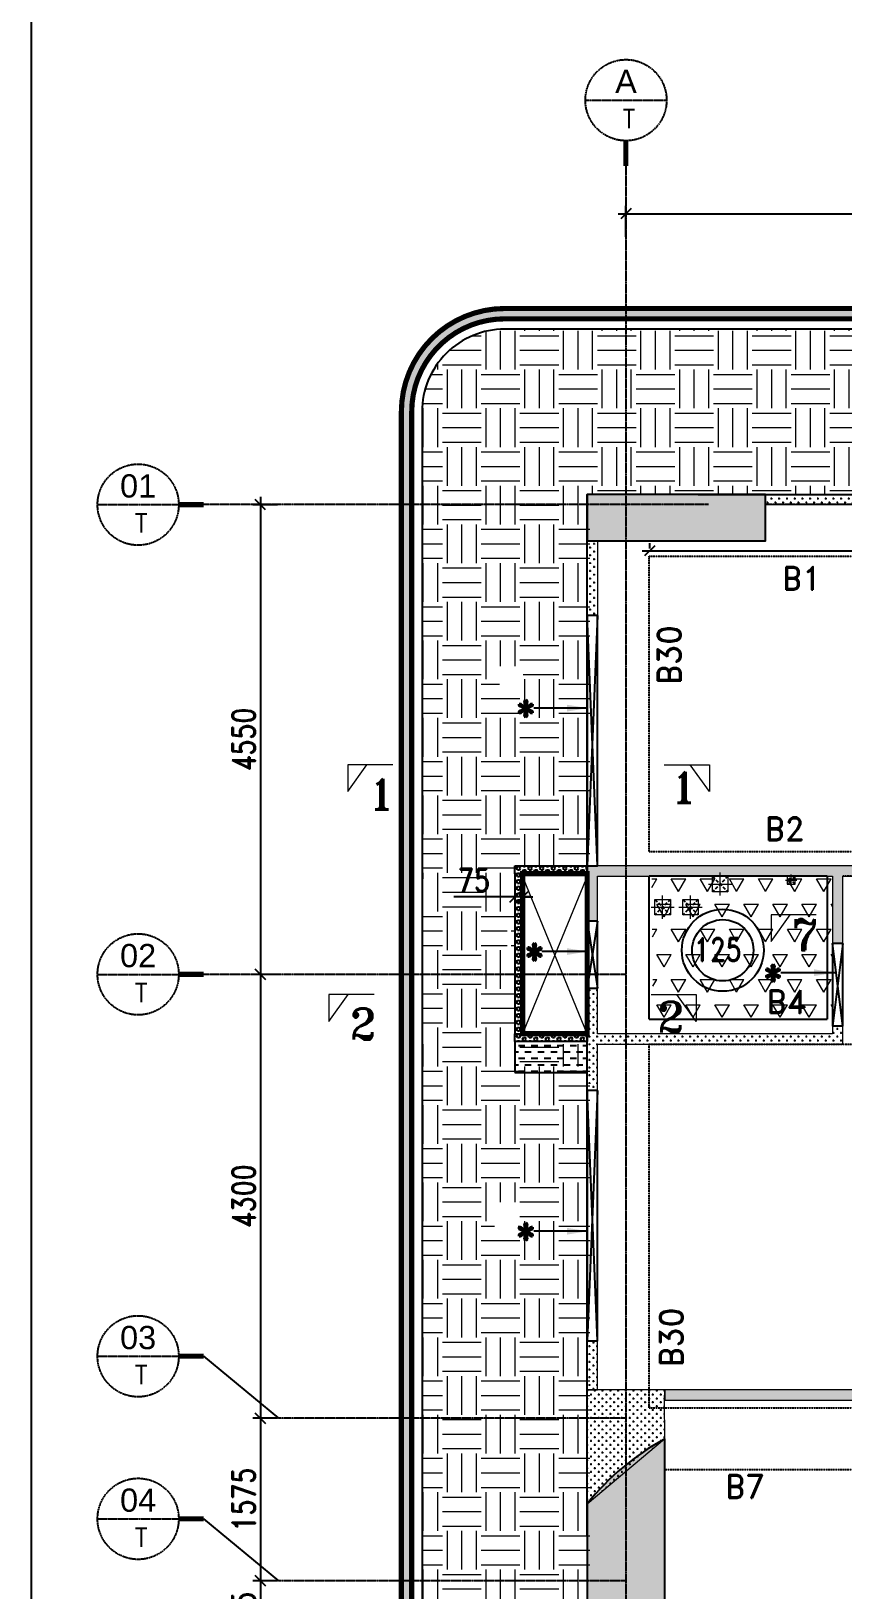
# Model space of a CAD drawing. Header units: millimetres. Extents: x 2061841 to 105821645, y -77612 to 48520811.
# Drawn here: x 2432870 to 2440731, y 28363 to 43462 of the extents above; entities that cross this region are included whole.
import ezdxf
from ezdxf.enums import TextEntityAlignment as Align

# ---------------------------------------------------------------- set-up
doc = ezdxf.new("R2010")
doc.units = ezdxf.units.MM
doc.header["$LTSCALE"] = 10
doc.header["$MEASUREMENT"] = 0
for name, pattern in [('$0$HIDDEN', [0.375, 0.25, -0.125]), ('BASEMENT COLUMN SETTING OUT-PART 2_R4$0$CENTER', [2, 1.25, -0.25, 0.25, -0.25]), ('CENTER', [2, 1.25, -0.25, 0.25, -0.25]), ('HIDDEN2', [4.7625, 3.175, -1.5875])]:
    doc.linetypes.add(name, pattern=pattern)
for name, color, linetype, lineweight in [('0-PL-DP CUTOUT', 32, 'Continuous', 9), ('s-opening text', 4, 'Continuous', 9), ('SEC-LINE', 1, 'Continuous', 15), ('vin nonstrwall', 3, 'Continuous', 9), ('VIN SUNK HATCH', 8, 'Continuous', 0), ('VIN_COLUMN HATCH', 33, 'Continuous', 20), ('VIN_CUT OUT', 6, 'Continuous', 9)]:
    doc.layers.add(name, color=color, linetype=linetype, lineweight=lineweight)
for name, color, linetype in [('A-Comments', 30, 'Continuous'), ('A-FLOR-HIDN', 8, 'HIDDEN2'), ('A-Grid-Tower', 8, 'CENTER'), ('A-HATCH', 8, 'Continuous'), ('BASEMENT COLUMN SETTING OUT-PART 2_R4$0$A-GRID-MAIN', 2, 'BASEMENT COLUMN SETTING OUT-PART 2_R4$0$CENTER'), ('BEAM NO', 2, 'Continuous'), ('BORDER', 5, 'Continuous'), ('DIM GRID', 3, 'Continuous'), ('khuraa', 6, 'Continuous'), ('S-OPENING', 6, 'Continuous'), ('UPSTAND RCC', 171, 'Continuous'), ('VIN_BEAM', 4, 'Continuous'), ('VIN_COLUMN', 1, 'Continuous'), ('VIN_SLAB THK', 2, 'Continuous')]:
    doc.layers.add(name, color=color, linetype=linetype)
doc.styles.add('200', font='romand.shx', dxfattribs={"width": 0.8, "height": 225})
doc.styles.add('BASEMENT COLUMN SETTING OUT-PART 2_R4$0$MAS-TXTL', font='arial.ttf', dxfattribs={"height": 200})
doc.styles.add('BASEMENT COLUMN SETTING OUT-PART 2_R4$0$MAS-TXTS', font='romans.shx', dxfattribs={"width": 0.8, "height": 180})
doc.styles.add('MAH', font='romand.shx', dxfattribs={"height": 210})
doc.styles.add('RT', font='romant.shx', dxfattribs={"height": 250})
doc.styles.add('ST', font='romand.shx', dxfattribs={"height": 4})
doc.dimstyles.new('GR1', dxfattribs={"dimtxt": 225, "dimasz": 125, "dimexe": 125, "dimexo": 100, "dimgap": 50, "dimtad": 1, "dimdec": 0, "dimzin": 3, "dimdsep": 46, "dimtxsty": '200', "dimblk1": 'OBLIQUE', "dimblk2": 'OBLIQUE', "dimsah": 1, "dimcen": 0.0625, "dimdle": 125, "dimclrd": 3, "dimclre": 3, "dimclrt": 2, "dimadec": 0, "dimazin": 0, "dimtfac": 1, "dimtdec": 0, "dimtix": 1, "dimtmove": 0, "dimatfit": 3, "dimfxl": 1, "dimtolj": 1, "dimtzin": 0, "dimarcsym": 0})
doc.dimstyles.new('GR2', dxfattribs={"dimtxt": 225, "dimasz": 100, "dimexe": 75, "dimexo": 75, "dimgap": 50, "dimtad": 1, "dimdec": 0, "dimdsep": 46, "dimtxsty": '200', "dimblk1": 'OBLIQUE', "dimblk2": 'OBLIQUE', "dimsah": 1, "dimcen": 50, "dimdle": 75, "dimclrd": 3, "dimclre": 3, "dimclrt": 2, "dimadec": 0, "dimazin": 0, "dimtfac": 1, "dimtdec": 0, "dimtix": 1, "dimtmove": 0, "dimatfit": 3, "dimldrblk": 'OBLIQUE', "dimfxl": 1, "dimtolj": 1, "dimtzin": 0, "dimarcsym": 0})
pattern_1 = [(0, (-3646.26, 480.24), (375, 375), [375, -375]), (0, (-3646.26, 620.86), (375, 375), [375, -375]), (0, (-3646.26, 761.5), (375, 375), [375, -375]), (90, (-3599.4, 808.36), (-375, 375), [375, -375]), (90, (-3458.76, 808.36), (-375, 375), [375, -375]), (90, (-3318.14, 808.36), (-375, 375), [375, -375])]
pattern_2 = [(0, (-24131.92, 22922.31), (37.5, 37.5), [18.75, -56.25]), (90, (-24122.545, 22912.936), (-37.5, 37.5), [18.75, -56.25])]
pattern_3 = [(0, (2438255.496, 38975.31), (0, 32.47595), [18.75, -37.5]), (120, (2438255.496, 38975.31), (-28.125, -16.23798), [18.75, -37.5]), (60, (2438274.246, 38975.31), (-28.125, 16.23798), [18.75, -37.5])]

# ---------------------------------------------------------------- blocks, each defined once
blk = doc.blocks.new('A$C21A8152F')
at = {"layer": 'SEC-LINE'}
for p, q in [((513, 311), (292, 3)), ((513, 3), (513, 311)), ((-7, 3), (513, 3))]:
    blk.add_line(p, q, dxfattribs=at)
blk = doc.blocks.new('_Oblique')
at = {"color": 0, "linetype": 'ByBlock', "lineweight": -2}
blk.add_line((-0.5, -0.5), (0.5, 0.5), dxfattribs=at)
blk = doc.blocks.new('BASEMENT COLUMN SETTING OUT-PART 2_R4$0$GRID TARGET2')
blk.add_wipeout([(393, -655), (392, -641), (392, -628), (390, -614), (389, -600), (387, -587), (384, -573), (381, -560), (377, -547), (373, -534), (369, -521), (364, -508), (359, -495), (353, -483), (347, -471), (340, -459), (333, -447), (325, -435), (318, -424), (309, -413), (301, -403), (292, -392), (282, -382), (273, -373), (263, -363), (252, -354), (242, -346), (231, -337), (220, -330), (208, -322), (196, -315), (184, -308), (172, -302), (160, -296), (147, -291), (134, -286), (121, -282), (108, -278), (95, -274), (82, -271), (68, -268), (55, -266), (41, -265), (27, -263), (14, -263), (0, -262), (-14, -263), (-27, -263), (-41, -265), (-55, -266), (-68, -268), (-82, -271), (-95, -274), (-108, -278), (-121, -282), (-134, -286), (-147, -291), (-160, -296), (-172, -302), (-184, -308), (-196, -315), (-208, -322), (-220, -330), (-231, -337), (-242, -346), (-252, -354), (-263, -363), (-273, -373), (-282, -382), (-292, -392), (-301, -403), (-309, -413), (-318, -424), (-325, -435), (-333, -447), (-340, -459), (-347, -471), (-353, -483), (-359, -495), (-364, -508), (-369, -521), (-373, -534), (-377, -547), (-381, -560), (-384, -573), (-387, -587), (-389, -600), (-390, -614), (-392, -628), (-392, -641), (-393, -655), (-392, -669), (-392, -682), (-390, -696), (-389, -710), (-387, -723), (-384, -737), (-381, -750), (-377, -763), (-373, -776), (-369, -789), (-364, -802), (-359, -815), (-353, -827), (-347, -839), (-340, -851), (-333, -863), (-325, -875), (-318, -886), (-309, -897), (-301, -907), (-292, -918), (-282, -928), (-273, -937), (-263, -947), (-252, -956), (-242, -964), (-231, -973), (-220, -981), (-208, -988), (-196, -995), (-184, -1002), (-172, -1008), (-160, -1014), (-147, -1019), (-134, -1024), (-121, -1028), (-108, -1032), (-95, -1036), (-82, -1039), (-68, -1042), (-55, -1044), (-41, -1046), (-27, -1047), (-14, -1047), (0, -1048), (14, -1047), (27, -1047), (41, -1046), (55, -1044), (68, -1042), (82, -1039), (95, -1036), (108, -1032), (121, -1028), (134, -1024), (147, -1019), (160, -1014), (172, -1008), (184, -1002), (196, -995), (208, -988), (220, -981), (231, -973), (242, -964), (252, -956), (263, -947), (273, -937), (282, -928), (292, -918), (301, -907), (309, -897), (318, -886), (325, -875), (333, -863), (340, -851), (347, -839), (353, -827), (359, -815), (364, -802), (369, -789), (373, -776), (377, -763), (381, -750), (384, -737), (387, -723), (389, -710), (390, -696), (392, -682), (392, -669)])
blk.add_line((-393, -655), (393, -655))
at = {"const_width": 48.8}
blk.add_lwpolyline([(393, -655), (636, -655)], dxfattribs=at)
blk.add_circle((0, -655), 393)
for tag, height, style, p in [('AS', 225, 'BASEMENT COLUMN SETTING OUT-PART 2_R4$0$MAS-TXTL', (0, -586)), ('REF', 180, 'BASEMENT COLUMN SETTING OUT-PART 2_R4$0$MAS-TXTS', (29, -925))]:
    blk.add_attdef(tag, text='', height=height, dxfattribs=dict(style=style)).set_placement(p, align=Align.CENTER)
blk = doc.blocks.new('BASEMENT COLUMN SETTING OUT-PART 2_R4$0$GRID TARGET1')
blk.add_wipeout([(393, -655), (392, -641), (392, -628), (390, -614), (389, -600), (387, -587), (384, -573), (381, -560), (377, -547), (373, -534), (369, -521), (364, -508), (359, -495), (353, -483), (347, -471), (340, -459), (333, -447), (325, -435), (318, -424), (309, -413), (301, -403), (292, -392), (282, -382), (273, -373), (263, -363), (252, -354), (242, -346), (231, -337), (220, -330), (208, -322), (196, -315), (184, -308), (172, -302), (160, -296), (147, -291), (134, -286), (121, -282), (108, -278), (95, -274), (82, -271), (68, -268), (55, -266), (41, -265), (27, -263), (14, -263), (0, -262), (-14, -263), (-27, -263), (-41, -265), (-55, -266), (-68, -268), (-82, -271), (-95, -274), (-108, -278), (-121, -282), (-134, -286), (-147, -291), (-160, -296), (-172, -302), (-184, -308), (-196, -315), (-208, -322), (-220, -330), (-231, -337), (-242, -346), (-252, -354), (-263, -363), (-273, -373), (-282, -382), (-292, -392), (-301, -403), (-309, -413), (-318, -424), (-325, -435), (-333, -447), (-340, -459), (-347, -471), (-353, -483), (-359, -495), (-364, -508), (-369, -521), (-373, -534), (-377, -547), (-381, -560), (-384, -573), (-387, -587), (-389, -600), (-390, -614), (-392, -628), (-392, -641), (-393, -655), (-392, -669), (-392, -682), (-390, -696), (-389, -710), (-387, -723), (-384, -737), (-381, -750), (-377, -763), (-373, -776), (-369, -789), (-364, -802), (-359, -815), (-353, -827), (-347, -839), (-340, -851), (-333, -863), (-325, -875), (-318, -886), (-309, -897), (-301, -907), (-292, -918), (-282, -928), (-273, -937), (-263, -947), (-252, -956), (-242, -964), (-231, -973), (-220, -981), (-208, -988), (-196, -995), (-184, -1002), (-172, -1008), (-160, -1014), (-147, -1019), (-134, -1024), (-121, -1028), (-108, -1032), (-95, -1036), (-82, -1039), (-68, -1042), (-55, -1044), (-41, -1046), (-27, -1047), (-14, -1047), (0, -1048), (14, -1047), (27, -1047), (41, -1046), (55, -1044), (68, -1042), (82, -1039), (95, -1036), (108, -1032), (121, -1028), (134, -1024), (147, -1019), (160, -1014), (172, -1008), (184, -1002), (196, -995), (208, -988), (220, -981), (231, -973), (242, -964), (252, -956), (263, -947), (273, -937), (282, -928), (292, -918), (301, -907), (309, -897), (318, -886), (325, -875), (333, -863), (340, -851), (347, -839), (353, -827), (359, -815), (364, -802), (369, -789), (373, -776), (377, -763), (381, -750), (384, -737), (387, -723), (389, -710), (390, -696), (392, -682), (392, -669)])
blk.add_line((-393, -655), (393, -655))
at = {"const_width": 48.8}
blk.add_lwpolyline([(0, -1048), (0, -1292)], dxfattribs=at)
blk.add_circle((0, -655), 393)
for tag, height, style, p in [('AS', 225, 'BASEMENT COLUMN SETTING OUT-PART 2_R4$0$MAS-TXTL', (0, -586)), ('REF', 180, 'BASEMENT COLUMN SETTING OUT-PART 2_R4$0$MAS-TXTS', (29, -925))]:
    blk.add_attdef(tag, text='', height=height, dxfattribs=dict(style=style)).set_placement(p, align=Align.CENTER)
blk = doc.blocks.new('*D40')
at = {"layer": 'Defpoints', "color": 0, "transparency": 16777216}
for p in [(2445955, 41694), (2438630, 41394), (2445955, 41394)]:
    blk.add_point(p, dxfattribs=at)
at = {"layer": 'DIM GRID', "color": 3, "lineweight": -2, "transparency": 16777216}
for p, q in [((2438555, 41694), (2446030, 41694)), ((2438630, 41469), (2438630, 41769)), ((2445955, 41469), (2445955, 41769))]:
    blk.add_line(p, q, dxfattribs=at)
at = {"layer": 'DIM GRID', "color": 3, "linetype": 'ByBlock', "lineweight": -2, "transparency": 16777216, "xscale": 100, "yscale": 100, "zscale": 100, "rotation": 180}
blk.add_blockref('_Oblique', (2438630, 41694), dxfattribs=at)
at = {"layer": 'DIM GRID', "color": 3, "linetype": 'ByBlock', "lineweight": -2, "transparency": 16777216, "xscale": 100, "yscale": 100, "zscale": 100}
blk.add_blockref('_Oblique', (2445955, 41694), dxfattribs=at)
at = {"layer": 'DIM GRID', "color": 2, "transparency": 16777216, "insert": (2442293, 41857), "char_height": 225, "attachment_point": 5, "style": '200'}
blk.add_mtext('\\A1;7325', dxfattribs=at)
blk = doc.blocks.new('OBLIQUE')
blk = doc.blocks.new('*D50')
at = {"layer": 'Defpoints', "color": 0, "transparency": 16777216}
for p in [(2435330, 38875), (2435091, 34325), (2435330, 34325)]:
    blk.add_point(p, dxfattribs=at)
at = {"layer": 'DIM GRID', "color": 3, "lineweight": -2, "transparency": 16777216}
for p, q in [((2435255, 38875), (2435016, 38875)), ((2435091, 38950), (2435091, 34250)), ((2435255, 34325), (2435016, 34325))]:
    blk.add_line(p, q, dxfattribs=at)
at = {"layer": 'DIM GRID', "color": 3, "linetype": 'ByBlock', "lineweight": -2, "transparency": 16777216, "xscale": 100, "yscale": 100, "zscale": 100}
for p, rotation in [((2435091, 38875), 90), ((2435091, 34325), 270)]:
    blk.add_blockref('_Oblique', p, dxfattribs=dict(at, rotation=rotation))
at = {"layer": 'DIM GRID', "color": 2, "transparency": 16777216, "insert": (2434928, 36600), "char_height": 225, "attachment_point": 5, "rotation": 90, "style": '200'}
blk.add_mtext('\\A1;4550', dxfattribs=at)
blk = doc.blocks.new('*D51')
at = {"layer": 'Defpoints', "color": 0, "transparency": 16777216}
for p in [(2435330, 34325), (2435091, 30025), (2435330, 30025)]:
    blk.add_point(p, dxfattribs=at)
at = {"layer": 'DIM GRID', "color": 3, "lineweight": -2, "transparency": 16777216}
for p, q in [((2435255, 34325), (2435016, 34325)), ((2435091, 34400), (2435091, 29950)), ((2435255, 30025), (2435016, 30025))]:
    blk.add_line(p, q, dxfattribs=at)
at = {"layer": 'DIM GRID', "color": 3, "linetype": 'ByBlock', "lineweight": -2, "transparency": 16777216, "xscale": 100, "yscale": 100, "zscale": 100}
for p, rotation in [((2435091, 34325), 90), ((2435091, 30025), 270)]:
    blk.add_blockref('_Oblique', p, dxfattribs=dict(at, rotation=rotation))
at = {"layer": 'DIM GRID', "color": 2, "transparency": 16777216, "insert": (2434928, 32175), "char_height": 225, "attachment_point": 5, "rotation": 90, "style": '200'}
blk.add_mtext('\\A1;4300', dxfattribs=at)
blk = doc.blocks.new('*D52')
at = {"layer": 'Defpoints', "color": 0, "transparency": 16777216}
for p in [(2435330, 30025), (2435091, 28450), (2435330, 28450)]:
    blk.add_point(p, dxfattribs=at)
at = {"layer": 'DIM GRID', "color": 3, "lineweight": -2, "transparency": 16777216}
for p, q in [((2435091, 30100), (2435091, 28375)), ((2435255, 30025), (2435016, 30025)), ((2435255, 28450), (2435016, 28450))]:
    blk.add_line(p, q, dxfattribs=at)
at = {"layer": 'DIM GRID', "color": 3, "linetype": 'ByBlock', "lineweight": -2, "transparency": 16777216, "xscale": 100, "yscale": 100, "zscale": 100}
for p, rotation in [((2435091, 30025), 90), ((2435091, 28450), 270)]:
    blk.add_blockref('_Oblique', p, dxfattribs=dict(at, rotation=rotation))
at = {"layer": 'DIM GRID', "color": 2, "transparency": 16777216, "insert": (2434928, 29238), "char_height": 225, "attachment_point": 5, "rotation": 90, "style": '200'}
blk.add_mtext('\\A1;1575', dxfattribs=at)
blk = doc.blocks.new('*D53')
at = {"layer": 'Defpoints', "color": 0, "transparency": 16777216}
for p in [(2435330, 28450), (2435091, 27775), (2435330, 27775)]:
    blk.add_point(p, dxfattribs=at)
at = {"layer": 'DIM GRID', "color": 3, "lineweight": -2, "transparency": 16777216}
for p, q in [((2435255, 28450), (2435016, 28450)), ((2435091, 28525), (2435091, 27700)), ((2435255, 27775), (2435016, 27775))]:
    blk.add_line(p, q, dxfattribs=at)
at = {"layer": 'DIM GRID', "color": 3, "linetype": 'ByBlock', "lineweight": -2, "transparency": 16777216, "xscale": 100, "yscale": 100, "zscale": 100}
for p, rotation in [((2435091, 28450), 90), ((2435091, 27775), 270)]:
    blk.add_blockref('_Oblique', p, dxfattribs=dict(at, rotation=rotation))
at = {"layer": 'DIM GRID', "color": 2, "transparency": 16777216, "insert": (2434928, 28113), "char_height": 225, "attachment_point": 5, "rotation": 90, "style": '200'}
blk.add_mtext('\\A1;675', dxfattribs=at)
blk = doc.blocks.new('*D184')
at = {"layer": 'Defpoints', "color": 0, "transparency": 16777216}
for p in [(2437556, 35075), (2437556, 34964), (2437630, 34964)]:
    blk.add_point(p, dxfattribs=at)
at = {"layer": 'S-OPENING', "color": 3, "lineweight": -2, "transparency": 16777216}
for p, q in [((2437556, 35075), (2436964, 35075)), ((2437705, 35075), (2437481, 35075)), ((2437556, 35039), (2437556, 35150)), ((2437630, 35039), (2437630, 35150)), ((2437630, 35075), (2437730, 35075))]:
    blk.add_line(p, q, dxfattribs=at)
at = {"layer": 'S-OPENING', "color": 3, "linetype": 'ByBlock', "lineweight": -2, "transparency": 16777216, "xscale": 100, "yscale": 100, "zscale": 100}
blk.add_blockref('_Oblique', (2437556, 35075), dxfattribs=at)
at = {"layer": 'S-OPENING', "color": 3, "linetype": 'ByBlock', "lineweight": -2, "transparency": 16777216, "xscale": 100, "yscale": 100, "zscale": 100, "rotation": 180}
blk.add_blockref('_Oblique', (2437630, 35075), dxfattribs=at)
at = {"layer": 'S-OPENING', "color": 2, "transparency": 16777216, "insert": (2437160, 35237), "char_height": 225, "attachment_point": 5, "style": '200'}
blk.add_mtext('\\A1;75', dxfattribs=at)
blk = doc.blocks.new('*D2509')
at = {"layer": 'A-HATCH', "color": 3, "lineweight": -2, "transparency": 16777216}
for p, q in [((2438786, 38428), (2448740, 38428)), ((2438861, 38451), (2438861, 38503)), ((2448665, 38451), (2448665, 38503))]:
    blk.add_line(p, q, dxfattribs=at)
at = {"layer": 'Defpoints', "color": 0, "transparency": 16777216}
for p in [(2438861, 38376), (2448665, 38428), (2448665, 38376)]:
    blk.add_point(p, dxfattribs=at)
at = {"layer": 'A-HATCH', "color": 3, "lineweight": -2, "transparency": 16777216, "xscale": 100, "yscale": 100, "zscale": 100, "rotation": 180}
blk.add_blockref('_Oblique', (2438861, 38428), dxfattribs=at)
at = {"layer": 'A-HATCH', "color": 3, "lineweight": -2, "transparency": 16777216, "xscale": 100, "yscale": 100, "zscale": 100}
blk.add_blockref('_Oblique', (2448665, 38428), dxfattribs=at)
at = {"layer": 'A-HATCH', "color": 2, "transparency": 16777216, "insert": (2443763, 38590), "char_height": 225, "attachment_point": 5, "style": '200'}
blk.add_mtext('\\A1;9803', dxfattribs=at)

msp = doc.modelspace()

# ---------------------------------------------------------------- hatches: boundary and pattern name
at = {"layer": 'A-Comments'}
h = msp.add_hatch(dxfattribs=at)
h.set_pattern_fill('HONEY', color=81, scale=200)
h.set_pattern_definition([(0, (-117649.42, -156143.888), (37.5, 21.6506351), [25, -50]), (120, (-117649.42, -156143.888), (-37.5, 21.6506351), [25, -50]), (60, (-117649.42, -156143.888), (8e-15, 43.30127019), [-50, 25])])
edge = h.paths.add_edge_path()
edge.add_line((2449110.5, 38975.3), (2449010.5, 38975.3))
edge.add_line((2449010.5, 38975.3), (2449010.5, 40275.3))
edge.add_arc((2448610.5, 40275.3), 400, 0.00009, 90.00001)
edge.add_line((2448610.5, 40675.3), (2437455.5, 40675.3))
edge.add_arc((2437455.5, 39775.3), 900, 90, 180)
edge.add_line((2436555.5, 39775.3), (2436555.5, 22925.3))
edge.add_line((2436555.5, 22925.3), (2436455.5, 22925.3))
edge.add_line((2436455.5, 22925.3), (2436455.5, 39775.3))
edge.add_arc((2437455.5, 39775.3), 1000, 90, 180, ccw=False)
edge.add_line((2437455.5, 40775.3), (2448610.5, 40775.3))
edge.add_arc((2448610.5, 40275.3), 500, 0.00008, 90, ccw=False)
edge.add_line((2449110.5, 40275.3), (2449110.5, 38975.3))
h = msp.add_hatch(dxfattribs=at)
h.set_pattern_fill('HONEY', color=81, scale=200)
h.set_pattern_definition([(0, (-117649.42, -156143.888), (37.5, 21.6506351), [25, -50]), (120, (-117649.42, -156143.888), (-37.5, 21.6506351), [25, -50]), (60, (-117649.42, -156143.888), (8e-15, 43.30127019), [-50, 25])])
edge = h.paths.add_edge_path()
edge.add_line((2449110.5, 38975.3), (2449010.5, 38975.3))
edge.add_line((2449010.5, 38975.3), (2449010.5, 40275.3))
edge.add_arc((2448610.5, 40275.3), 400, 0.00009, 90.00001)
edge.add_line((2448610.5, 40675.3), (2437455.5, 40675.3))
edge.add_arc((2437455.5, 39775.3), 900, 90, 180)
edge.add_line((2436555.5, 39775.3), (2436555.5, 22925.3))
edge.add_line((2436555.5, 22925.3), (2436455.5, 22925.3))
edge.add_line((2436455.5, 22925.3), (2436455.5, 39775.3))
edge.add_arc((2437455.5, 39775.3), 1000, 90, 180, ccw=False)
edge.add_line((2437455.5, 40775.3), (2448610.5, 40775.3))
edge.add_arc((2448610.5, 40275.3), 500, 0.00008, 90, ccw=False)
edge.add_line((2449110.5, 40275.3), (2449110.5, 38975.3))
at = {"layer": 'khuraa'}
h = msp.add_hatch(dxfattribs=at)
h.set_pattern_fill('DASH', color=256, scale=500, angle=180)
h.set_pattern_definition([(180, (-230661.114, -97178.28), (-62.5, -62.5), [62.5, -62.5])])
h.paths.add_polyline_path([(2437555.5, 33675.2), (2438255.5, 33675.3), (2438255.5, 33375.3), (2437555.5, 33375.2)])
at = {"layer": 'UPSTAND RCC'}
h = msp.add_hatch(dxfattribs=at)
h.set_pattern_fill('HEX', color=256, scale=150)
h.set_pattern_definition(pattern_3)
h.paths.add_polyline_path([(2437555.5, 35375.3), (2438255.5, 35375.3), (2438255.5, 35300.3), (2437555.5, 35300.3), (2437555.5, 35375.3)])
h = msp.add_hatch(dxfattribs=at)
h.set_pattern_fill('HEX', color=256, scale=150)
h.set_pattern_definition(pattern_3)
h.paths.add_polyline_path([(2437555.5, 33750.3), (2437630.5, 33750.3), (2437630.5, 35300.3), (2437555.5, 35300.3), (2437555.5, 33750.3)])
h = msp.add_hatch(dxfattribs=at)
h.set_pattern_fill('HEX', color=256, scale=150)
h.set_pattern_definition(pattern_3)
h.paths.add_polyline_path([(2437555.5, 33750.3), (2438255.5, 33750.3), (2438255.5, 33675.3), (2437555.5, 33675.3), (2437555.5, 33750.3)])
at = {"layer": 'vin nonstrwall'}
h = msp.add_hatch(dxfattribs=at)
h.set_pattern_fill('CROSS', color=256, scale=150)
h.set_pattern_definition(pattern_2)
h.paths.add_polyline_path([(2441655.5, 38875.3), (2441655.5, 38975.3), (2439980.5, 38975.3), (2439980.5, 38875.3)])
h = msp.add_hatch(dxfattribs=at)
h.set_pattern_fill('CROSS', color=256, scale=150)
h.set_pattern_definition([(0, (-34886.92, 27322.31), (37.5, 37.5), [18.75, -56.25]), (90, (-34877.545, 27312.936), (-37.5, 37.5), [18.75, -56.25])])
h.paths.add_polyline_path([(2438355.5, 37800.4), (2438255.5, 37800.2), (2438255.5, 38525.3), (2438355.5, 38525.3)])
h = msp.add_hatch(dxfattribs=at)
h.set_pattern_fill('CROSS', color=256, scale=150)
h.set_pattern_definition(pattern_2)
h.paths.add_polyline_path([(2442255.5, 35375.3), (2438255.5, 35375.3), (2438255.5, 34840.3), (2438355.5, 34840.3), (2438355.5, 35275.3), (2440630.5, 35275.3), (2440630.5, 34625.3), (2440730.5, 34625.3), (2440730.5, 35275.3), (2442155.5, 35275.3), (2442155.5, 33750.3), (2441555.5, 33750.3), (2441555.5, 33650.3), (2442255.5, 33650.3), (2442255.5, 34275.3), (2442305.5, 34275.3), (2442305.5, 34375.3), (2442255.5, 34375.3)])
h = msp.add_hatch(dxfattribs=at)
h.set_pattern_fill('CROSS', color=256, scale=150)
h.set_pattern_definition(pattern_2)
h.paths.add_polyline_path([(2438355.5, 33200.3), (2438355.5, 33650.3), (2440730.5, 33650.3), (2440730.5, 33825.3), (2440630.5, 33825.3), (2440630.5, 33750.3), (2438355.5, 33750.3), (2438355.5, 34190.3), (2438255.5, 34190.3), (2438255.5, 33650.3), (2438255.5, 33200.3)])
h = msp.add_hatch(dxfattribs=at)
h.set_pattern_fill('CROSS', color=256, scale=150)
h.set_pattern_definition(pattern_2)
h.paths.add_polyline_path([(2442155.5, 32550.3), (2442155.5, 30300.3), (2439005.5, 30300.3), (2439005.5, 30200.3), (2442255.5, 30200.3), (2442255.5, 32550.3)])
h = msp.add_hatch(dxfattribs=at)
h.set_pattern_fill('CROSS', color=256, scale=150)
h.set_pattern_definition(pattern_2)
h.paths.add_polyline_path([(2438355.5, 30775.3), (2438255.5, 30775.3), (2438255.5, 30300.3), (2438355.5, 30300.3)])
h = msp.add_hatch(dxfattribs=at)
h.set_pattern_fill('CROSS', color=256, scale=150)
h.set_pattern_definition([(0, (-3642.497, 479.888), (37.5, 37.5), [18.75, -56.25]), (90, (-3633.122, 470.513), (-37.5, 37.5), [18.75, -56.25])])
edge = h.paths.add_edge_path()
edge.add_line((2439005.5, 30300.3), (2438255.5, 30300))
edge.add_line((2438255.5, 30300), (2438255.5, 29196.4))
edge.add_line((2438255.5, 29196.4), (2439004.4, 29824.4))
edge.add_arc((2440317.9, 27513.5), 2658, 119.58665, 119.61336, ccw=False)
edge.add_line((2439005.5, 29825), (2439004.5, 30200))
edge.add_line((2439004.5, 30200), (2439005.5, 30300.3))
at = {"layer": 'VIN SUNK HATCH'}
h = msp.add_hatch(dxfattribs=at)
h.set_pattern_fill('EARTH', color=8, scale=1500)
h.set_pattern_definition(pattern_1)
edge = h.paths.add_edge_path()
edge.add_line((2436655.5, 39775.3), (2436670.5, 33650.3))
edge.add_line((2436670.5, 33650.3), (2437580.5, 33650.3))
edge.add_line((2437580.5, 33650.3), (2437555.6, 33800.3))
edge.add_line((2437555.6, 33800.3), (2437555.6, 35225.3))
edge.add_line((2437555.6, 35225.3), (2437580.5, 35375.3))
edge.add_line((2437580.5, 35375.3), (2438280.5, 35375.3))
edge.add_line((2438280.5, 35375.3), (2438280.5, 35775.2))
edge.add_line((2438280.5, 35775.2), (2438280.4, 35772.2))
edge.add_line((2438280.4, 35772.2), (2438280.4, 37575.3))
edge.add_line((2438280.4, 37575.3), (2438280.5, 37575.3))
edge.add_line((2438280.5, 37575.3), (2438280.5, 38975.3))
edge.add_line((2438280.5, 38975.3), (2440905.5, 38975.3))
edge.add_line((2440905.5, 38975.3), (2443405.5, 38975.3))
edge.add_line((2443405.5, 38975.3), (2443405.5, 39225.3))
edge.add_line((2443405.5, 39225.3), (2444696.7, 39225.3))
edge.add_line((2444696.7, 39225.3), (2445136.2, 39225.3))
edge.add_line((2445136.2, 39225.3), (2445355.5, 39225.3))
edge.add_line((2445355.5, 39225.3), (2445355.5, 38975.3))
edge.add_line((2445355.5, 38975.3), (2445380.5, 38975.3))
edge.add_line((2445380.5, 38975.3), (2447930.5, 38975.3))
edge.add_line((2447930.5, 38975.3), (2448910.5, 38975.3))
edge.add_line((2448910.5, 38975.3), (2448910.5, 40275.3))
edge.add_arc((2448610.5, 40275.3), 300, 360, 450)
edge.add_line((2448610.5, 40575.3), (2437409, 40573.9))
edge.add_arc((2437454.7, 39776.1), 799.2, 93.27365, 180.05688)
edge = h.paths.add_edge_path(flags=16)
edge.add_arc((2442968.6, 39899.4), 447.1, 0, 180, ccw=False)
edge.add_arc((2442968.6, 39899.4), 447.1, 180, 360, ccw=False)
edge = h.paths.add_edge_path(flags=0)
edge.add_arc((2442968.6, 39899.4), 347.1, 0, 180, ccw=False)
edge.add_arc((2442968.6, 39899.4), 347.1, 180, 360, ccw=False)
h.paths.add_polyline_path([(2437480.1, 34235.6), (2437518.7, 34235.6), (2437518.7, 34835.6), (2437480.1, 34835.6)], flags=16)
h.paths.add_polyline_path([(2437405.8, 37054.6), (2437634.4, 37054.6), (2437634.4, 37311.7), (2437405.8, 37311.7)], flags=16)
h.paths.add_polyline_path([(2445657.8, 39839.1), (2445657.8, 39610.5)], flags=16)
h.paths.add_polyline_path([(2441636.6, 39839.1), (2441636.6, 39610.5), (2441684.5, 39610.5), (2441684.5, 39839.1)], flags=16)
h.paths.add_polyline_path([(2442611, 39703), (2443378.8, 39703), (2443378.8, 40078), (2442611, 40078)], flags=16)
h = msp.add_hatch(dxfattribs=at)
h.set_pattern_fill('TRIANG', color=8, scale=750)
h.set_pattern_definition([(60, (1672873.74, -43545.7), (-140.625, 243.569645), [140.625, -140.625]), (120, (1672873.74, -43545.7), (-281.25, 2e-07), [140.625, -140.625]), (0, (1672803.42, -43423.93), (140.625, 243.569645), [140.625, -140.625])])
edge = h.paths.add_edge_path()
edge.add_line((2438880.9, 35172.2), (2438894.3, 33890.3))
edge.add_line((2438894.3, 33890.3), (2440630.5, 33890.3))
edge.add_line((2440630.5, 33890.3), (2440630.5, 35275.3))
edge.add_line((2440630.5, 35275.3), (2438880.9, 35275.3))
h = msp.add_hatch(dxfattribs=at)
h.set_pattern_fill('EARTH', color=8, scale=1500)
h.set_pattern_definition(pattern_1)
h.paths.add_polyline_path([(2438629.9, 27675), (2438280.5, 27675), (2438280.5, 29495.8), (2438280.5, 30300.3), (2438280.5, 30500.3), (2438280.4, 30500.3), (2438280.4, 32900.3), (2438280.4, 33650.3), (2436655.5, 33650.3), (2436655.5, 19575.3), (2437855.5, 19575.3), (2437855.6, 19975.3), (2438255.6, 19975.3), (2438255.5, 22925.3), (2438255.5, 23725.3), (2438629.9, 23725.3)])
edge = h.paths.add_edge_path(flags=16)
edge.add_arc((2437599.7, 26411.3), 447.1, 180, 360, ccw=False)
edge.add_arc((2437599.7, 26411.3), 447.1, 0, 180, ccw=False)
edge = h.paths.add_edge_path(flags=0)
edge.add_arc((2437599.7, 26411.3), 347.1, 180, 360, ccw=False)
edge.add_arc((2437599.7, 26411.3), 347.1, 0, 180, ccw=False)
h.paths.add_polyline_path([(2437257.5, 21838), (2437486, 21838), (2437486, 22095.2), (2437257.5, 22095.2)], flags=16)
h.paths.add_polyline_path([(2438254.2, 25358), (2438234.5, 25358), (2438234.5, 25615.1), (2438254.2, 25615.1)], flags=16)
h.paths.add_polyline_path([(2437356.6, 31859.6), (2437585.1, 31859.6), (2437585.1, 32116.7), (2437356.6, 32116.7)], flags=16)
h.paths.add_polyline_path([(2437242.1, 26214.8), (2438010, 26214.8), (2438010, 26589.8), (2437242.1, 26589.8)], flags=16)
at = {"layer": 'VIN_COLUMN HATCH'}
h = msp.add_hatch(color=256, dxfattribs=at)
h.dxf.hatch_style = 1
h.paths.add_polyline_path([(2439980.5, 38975.3), (2438255.5, 38975.3), (2438255.5, 38525.3), (2439980.5, 38525.3)])
h = msp.add_hatch(color=256, dxfattribs=at)
h.dxf.hatch_style = 1
edge = h.paths.add_edge_path()
edge.add_arc((2440348.1, 27478.2), 2704, 119.76981, 140.70384)
edge.add_line((2438255.5, 29190.7), (2438255.5, 27675.3))
edge.add_line((2438255.5, 27675.3), (2439005.5, 27675.3))
edge.add_line((2439005.5, 27675.3), (2439005.5, 29825.3))
h = msp.add_hatch(color=256, dxfattribs=at)
h.dxf.hatch_style = 1
edge = h.paths.add_edge_path()
edge.add_arc((2440204.5, 27631.3), 2500, 118.65902, 141.22334)
edge.add_line((2438255.5, 29197), (2438255.5, 27675.3))
edge.add_line((2438255.5, 27675.3), (2439005.5, 27675.3))
edge.add_line((2439005.5, 27675.3), (2439005.5, 29707.9))
edge.add_line((2439005.5, 29707.9), (2439005.5, 29825))

# ---------------------------------------------------------------- linework, layer by layer
at = {"layer": '0-PL-DP CUTOUT', "color": 32, "ltscale": 15, "extrusion": (8.41183e-09, 2.01816e-08, 1)}
for p, q in [((2439430.4, 35200.2, -643584.3), (2439655.4, 35200.2, -643584.3)), ((2439542.9, 35087.7, -643584.3), (2439542.9, 35312.7, -643584.3)), ((2438985.5, 34862.7, -643584.3), (2438985.5, 35087.7, -643584.3)), ((2439255.5, 34862.7, -643584.3), (2439255.5, 35087.7, -643584.3)), ((2438873, 34975.2, -643584.3), (2439098, 34975.2, -643584.3)), ((2439143, 34975.2, -643584.3), (2439368, 34975.2, -643584.3))]:
    msp.add_line(p, q, dxfattribs=at)
at = {"layer": '0-PL-DP CUTOUT', "color": 32, "ltscale": 15, "extrusion": (2.01816e-08, 8.41183e-09, 1)}
for p, q in [((2440174, 35237.7, -643584.3), (2440286.5, 35237.7, -643584.3)), ((2440230.3, 35181.5, -643584.3), (2440230.3, 35294, -643584.3))]:
    msp.add_line(p, q, dxfattribs=at)
at = {"layer": '0-PL-DP CUTOUT', "color": 32, "extrusion": (8.41183e-09, 2.01816e-08, 1), "elevation": -643584.3}
for points in [[(2439617.9, 35275.3), (2439617.9, 35125.3), (2439467.9, 35125.3), (2439467.9, 35275.3)], [(2439060.5, 35050.3), (2439060.5, 34900.3), (2438910.5, 34900.3), (2438910.5, 35050.3)], [(2439330.5, 35050.3), (2439330.5, 34900.3), (2439180.5, 34900.3), (2439180.5, 35050.3)]]:
    msp.add_lwpolyline(points, close=True, dxfattribs=at)
at = {"layer": '0-PL-DP CUTOUT', "color": 32, "extrusion": (2.01816e-08, 8.41183e-09, 1), "elevation": -643584.2}
msp.add_lwpolyline([(2440267.8, 35275.2), (2440192.8, 35275.2), (2440192.8, 35200.2), (2440267.8, 35200.2)], close=True, dxfattribs=at)
at = {"layer": 'A-Comments', "color": 81, "elevation": -643584.3}
msp.add_lwpolyline([(2449110.5, 38975.3), (2449010.5, 38975.3), (2449010.5, 40275.3, 0.4142131), (2448610.5, 40675.3), (2437455.5, 40675.3, 0.4142136), (2436555.5, 39775.3), (2436555.5, 22925.3), (2436455.5, 22925.3), (2436455.5, 39775.3, -0.4142136), (2437455.5, 40775.3), (2448610.5, 40775.3, -0.4142131), (2449110.5, 40275.3)], format="xyb", close=True, dxfattribs=at)
msp.add_lwpolyline([(2449110.5, 38975.3), (2449010.5, 38975.3), (2449010.5, 40275.3, 0.4142131), (2448610.5, 40675.3), (2437455.5, 40675.3, 0.4142136), (2436555.5, 39775.3), (2436555.5, 22925.3), (2436455.5, 22925.3), (2436455.5, 39775.3, -0.4142136), (2437455.5, 40775.3), (2448610.5, 40775.3, -0.4142131), (2449110.5, 40275.3)], format="xyb", close=True, dxfattribs=at)
at = {"layer": 'A-FLOR-HIDN', "color": 32, "extrusion": (8.41183e-09, 2.01816e-08, 1)}
for p, q in [((2439617.9, 35275.2, -643584.3), (2439467.9, 35125.2, -643584.3)), ((2439467.9, 35275.2, -643584.3), (2439617.9, 35125.2, -643584.3)), ((2439060.5, 35050.2, -643584.3), (2438910.5, 34900.2, -643584.3)), ((2438910.5, 35050.2, -643584.3), (2439060.5, 34900.2, -643584.3)), ((2439330.5, 35050.2, -643584.3), (2439180.5, 34900.2, -643584.3)), ((2439180.5, 35050.2, -643584.3), (2439330.5, 34900.2, -643584.3))]:
    msp.add_line(p, q, dxfattribs=at)
at = {"layer": 'A-FLOR-HIDN', "color": 32, "extrusion": (2.01816e-08, 8.41183e-09, 1)}
for p, q in [((2440267.8, 35275.2, -643584.3), (2440192.8, 35200.2, -643584.3)), ((2440267.8, 35200.2, -643584.3), (2440192.8, 35275.2, -643584.3))]:
    msp.add_line(p, q, dxfattribs=at)
at = {"layer": 'A-Grid-Tower'}
for p, q in [((2438630.5, 42156.9, -643584.3), (2438630.5, 675.3, -643584.3)), ((2465305.5, 38875.3, -643584.3), (2439980.5, 38875.3, -643584.3)), ((2438630.5, 30025.3, -643584.3), (2435270.1, 30025.3, -643584.3)), ((2438630.5, 28450.3, -643584.3), (2435270.1, 28450.3, -643584.3))]:
    msp.add_line(p, q, dxfattribs=at)
at = {"layer": 'A-HATCH', "color": 7, "const_width": 50, "elevation": -643584.3}
msp.add_lwpolyline([(2447755.6, 32500.3), (2449110.5, 32500.3), (2449110.5, 40275.3, 0.4142117), (2448610.5, 40775.3), (2437455.5, 40775.3, 0.414213), (2436455.5, 39775.3), (2436455.5, 1675.3, 0.4142178)], format="xyb", dxfattribs=at)
at = {"layer": 'A-HATCH', "const_width": 50, "elevation": -643584.3}
msp.add_lwpolyline([(2449110.5, 32500.3), (2449110.5, 40275.3, 0.2819903), (2448610.5, 40675.3), (2437455.5, 40675.3, 0.4142136), (2436555.5, 39775.3), (2436555.5, 19576.2), (2443405.5, 19576.2), (2443405.5, 20725.3), (2446405.5, 20725.3), (2446405.5, 25000.3), (2446805.5, 25000.3), (2446805.6, 26800.3), (2450129.8, 26800.4), (2450130.5, 28750.3), (2450720.5, 28750.4), (2450720.5, 30125.3), (2450830.5, 30125.3), (2450830.5, 31925.3), (2447755.5, 31925.3), (2447755.5, 32500.3), (2449110.5, 32500.3)], format="xyb", dxfattribs=at)
msp.add_lwpolyline([(2437630.5, 35300.3), (2438255.5, 35300.3), (2438255.5, 33750.3), (2437630.5, 33750.3), (2437630.5, 35300.3)], dxfattribs=at)
at = {"layer": 'khuraa', "elevation": -643584.3}
msp.add_lwpolyline([(2437555.5, 33375.3), (2438255.5, 33375.3), (2438255.5, 33675.3), (2437555.5, 33675.3)], close=True, dxfattribs=at)
at = {"layer": 'S-OPENING'}
for p, q in [((2438355.5, 35375.3, -643584.3), (2438255.5, 37800.3, -643584.3)), ((2438355.5, 37800.3, -643584.3), (2438255.5, 35375.3, -643584.3)), ((2438355.5, 34840.3, -643584.3), (2438255.5, 34190.8, -643584.3)), ((2438255.5, 34840.3, -643584.3), (2438355.5, 34190.3, -643584.3)), ((2440730.5, 33825.3, -643584.3), (2440630.5, 34625.3, -643584.3)), ((2440730.5, 34625.3, -643584.3), (2440630.5, 33822.1, -643584.3)), ((2438355.5, 30775.3, -643584.3), (2438255.5, 33200.3, -643584.3)), ((2438355.5, 33200.3, -643584.3), (2438255.5, 30775.3, -643584.3))]:
    msp.add_line(p, q, dxfattribs=at)
at = {"layer": 'S-OPENING', "elevation": -643584.3}
for points in [[(2438355.5, 37800.3), (2438255.5, 37800.3), (2438255.5, 35375.3), (2438355.5, 35375.3)], [(2438355.5, 34840.3), (2438255.5, 34840.3), (2438255.5, 34190.3), (2438355.5, 34190.3)], [(2440730.5, 34625.3), (2440630.5, 34625.3), (2440630.5, 33825.3), (2440730.5, 33825.3)], [(2438355.5, 33200.3), (2438255.5, 33200.3), (2438255.5, 30775.3), (2438355.5, 30775.3)]]:
    msp.add_lwpolyline(points, close=True, dxfattribs=at)
at = {"layer": 'UPSTAND RCC', "elevation": -643584.3}
for points in [[(2437555.5, 35375.3), (2438255.5, 35375.3), (2438255.5, 35300.3), (2437555.5, 35300.3)], [(2437555.5, 33750.3), (2437630.5, 33750.3), (2437630.5, 35300.3), (2437555.5, 35300.3)], [(2437555.5, 33750.3), (2438255.5, 33750.3), (2438255.5, 33675.3), (2437555.5, 33675.3)]]:
    msp.add_lwpolyline(points, close=True, dxfattribs=at)
at = {"layer": 'vin nonstrwall', "elevation": -643584.3}
for points in [[(2439980.5, 38875.3), (2441655.5, 38875.3), (2441655.5, 38975.3), (2439980.5, 38975.3)], [(2442255.5, 35375.3), (2438255.5, 35375.3), (2438255.5, 34840.3), (2438355.5, 34840.3), (2438355.5, 35275.3), (2440630.5, 35275.3), (2440630.5, 34625.3), (2440730.5, 34625.3), (2440730.5, 35275.3), (2442155.5, 35275.3), (2442155.5, 33750.3), (2441555.5, 33750.3), (2441555.5, 33650.3), (2442255.5, 33650.3), (2442255.5, 34275.3), (2442305.5, 34275.3), (2442305.5, 34375.3), (2442255.5, 34375.3), (2442255.5, 35375.3)], [(2442155.5, 32650.3), (2442155.5, 30300.3), (2439005.5, 30300.3), (2439005.5, 30200.3), (2442255.5, 30200.3), (2442255.5, 32550.3), (2442155.5, 32550.3)]]:
    msp.add_lwpolyline(points, dxfattribs=at)
for points in [[(2438355.5, 37800.3), (2438255.5, 37800.3), (2438255.5, 38525.3), (2438355.5, 38525.3)], [(2438355.5, 33200.3), (2438355.5, 33650.3), (2440730.5, 33650.3), (2440730.5, 33825.3), (2440630.5, 33825.3), (2440630.5, 33750.3), (2438355.5, 33750.3), (2438355.5, 34190.3), (2438255.5, 34190.3), (2438255.5, 33650.3), (2438255.5, 33200.3)], [(2438355.5, 30775.3), (2438255.5, 30775.3), (2438255.5, 30300.3), (2438355.5, 30300.3)]]:
    msp.add_lwpolyline(points, close=True, dxfattribs=at)
msp.add_lwpolyline([(2439005.5, 30300.3), (2438255.5, 30300), (2438255.5, 29196.4), (2439004.4, 29824.4, -0.0001165), (2439005.5, 29825), (2439004.5, 30200)], format="xyb", close=True, dxfattribs=at)
at = {"layer": 'VIN_BEAM'}
for p, q in [((2438255.5, 28886.5, -643584.3), (2438255.5, 38975.3, -643584.3)), ((2439330.5, 38975.3, -643584.3), (2447930.5, 38975.3, -643584.3)), ((2438855.8, 33890.3, -643584.3), (2438855.3, 35275.3, -643584.3)), ((2440580.5, 35275.3, -643584.3), (2438855.3, 35275.3, -643584.3)), ((2440580.5, 35275.3, -643584.3), (2440580.5, 33890.3, -643584.3)), ((2438855.8, 33890.3, -643584.3), (2440580.5, 33890.3, -643584.3))]:
    msp.add_line(p, q, dxfattribs=at)
at = {"layer": 'VIN_BEAM', "linetype": '$0$HIDDEN'}
for p, q in [((2438855.5, 38375.3, -643584.3), (2443305.5, 38375.3, -643584.3)), ((2438855.5, 35515.3, -643584.3), (2438855.5, 38375.3, -643584.3)), ((2438349.2, 35515.3, -643584.3), (2438350.5, 35515.3, -643584.3)), ((2438855.5, 35515.3, -643584.3), (2443305.6, 35515.3, -643584.3)), ((2443305.9, 35275.3, -643584.3), (2440730.5, 35275.3, -643584.3)), ((2438847.7, 33650.3, -643584.3), (2443303.2, 33650.3, -643584.3)), ((2438855.5, 30125.3, -643584.3), (2438855.8, 33650.3, -643584.3)), ((2438855.5, 30125.3, -643584.3), (2443306.1, 30125.3, -643584.3)), ((2445855.5, 29525.3, -643584.3), (2439005.5, 29525.3, -643584.3))]:
    msp.add_line(p, q, dxfattribs=at)
at = {"layer": 'VIN_BEAM', "elevation": -643584.3}
for points in [[(2449110.5, 38975.3), (2449110.5, 40275.3, 0.4142136), (2448610.5, 40775.3), (2437455.5, 40775.3, 0.4142136), (2436455.5, 39775.3), (2436455.5, 19575.3)], [(2448910.5, 38975.3), (2448910.5, 40275.3, 0.4142136), (2448610.5, 40575.3), (2437455.5, 40575.3, 0.4142136), (2436655.5, 39775.3), (2436655.5, 19575.3)]]:
    msp.add_lwpolyline(points, format="xyb", dxfattribs=at)
at = {"layer": 'VIN_COLUMN', "ltscale": 125, "elevation": -643584.3}
msp.add_lwpolyline([(2439980.5, 38975.3), (2438255.5, 38975.3), (2438255.5, 38525.3), (2439980.5, 38525.3)], close=True, dxfattribs=at)
at = {"layer": 'VIN_COLUMN', "elevation": -643584.3}
msp.add_lwpolyline([(2439005.5, 29825, 0.098774), (2438255.5, 29197), (2438255.5, 27675.3), (2439005.5, 27675.3)], format="xyb", close=True, dxfattribs=at)
at = {"layer": 'VIN_CUT OUT', "elevation": -643584.3}
msp.add_lwpolyline([(2437630.5, 33750.3), (2438255.5, 33750.3), (2438255.5, 35300.3), (2437630.5, 35300.3)], close=True, dxfattribs=at)
for points in [[(2437638.5, 33769.9), (2438244.1, 35247.1)], [(2438255.5, 33750.3), (2437638.7, 35255.3)]]:
    msp.add_lwpolyline(points, dxfattribs=at)
at = {"layer": 'VIN_SLAB THK', "color": 2, "linetype": 'Continuous', "ltscale": 0.25}
for radius in [397.1, 297.1]:
    msp.add_circle((2439568.2, 34558.2, -643584.3), radius, dxfattribs=at)

# ---------------------------------------------------------------- block references
at = {"layer": 'BASEMENT COLUMN SETTING OUT-PART 2_R4$0$A-GRID-MAIN'}
for p, values in [((2433906.1, 39530.3, -643584.3), {'REF': 'T', 'AS': '01'}), ((2433906.1, 34980.3, -643584.3), {'REF': 'T', 'AS': '02'}), ((2433906.1, 31280.3, -643584.3), {'REF': 'T', 'AS': '03'}), ((2433906.1, 29705.3, -643584.3), {'REF': 'T', 'AS': '04'})]:
    msp.add_blockref('BASEMENT COLUMN SETTING OUT-PART 2_R4$0$GRID TARGET2', p, dxfattribs=at).add_auto_attribs(values)
at = {"layer": 'SEC-LINE', "yscale": 0.8399999998509884, "zscale": 0.8399999998509884, "rotation": 180}
for p, xscale in [((2436367.2, 36358.2, -643584.3), 0.8399999998509884), ((2439007.5, 36358.2, -643584.3), -0.8399999998509884), ((2440466.8, 34904.8, -643584.3), 0.8399999998509884), ((2436184.9, 34130.9, -643584.3), 0.8399999998509884), ((2438878.8, 34130.9, -643584.3), -0.8399999998509884)]:
    msp.add_blockref('A$C21A8152F', p, dxfattribs=dict(at, xscale=xscale))

# ---------------------------------------------------------------- texts
at = {"layer": 'BEAM NO', "color": 4, "style": 'MAH'}
for s, p in [('B1', (2440142, 38049.4, -643584.3)), ('B2', (2439975, 35622.2, -643584.3)), ('B4', (2439992.3, 33948.1, -643584.3)), ('B7', (2439592.6, 29251.3, -643584.3))]:
    msp.add_text(s, height=225, dxfattribs=at).set_placement(p)
for p in [(2439162.3, 37130.5, -643584.3), (2439181.9, 30519.3, -643584.3)]:
    msp.add_text('B30', height=225, rotation=90, dxfattribs=at).set_placement(p)
at = {"layer": 's-opening text', "style": 'RT', "text_generation_flag": 4}
for p in [(2437763.6, 36685.8, -643584.3), (2437846.9, 34327.8, -643584.3), (2440157.4, 34122.9, -643584.3), (2437763.6, 31618.5, -643584.3)]:
    msp.add_text('*', height=300, rotation=180, dxfattribs=at).set_placement(p)
at = {"layer": 'SEC-LINE', "style": 'RT'}
for s, p in [('1 ', (2439065.5, 35987.6, -643584.3)), ('1 ', (2436137.5, 35920.8, -643584.3)), ('7', (2440237.1, 34558.6, -643584.3)), ('2', (2435955.2, 33693.5, -643584.3)), ('2', (2438936.8, 33760.3, -643584.3))]:
    msp.add_text(s, height=300, dxfattribs=at).set_placement(p)
at = {"layer": 'VIN_SLAB THK', "color": 2, "linetype": 'Continuous', "ltscale": 0.25, "style": 'ST', "width": 0.8}
msp.add_text('125', height=225, dxfattribs=at).set_placement((2439288.4, 34453.3, -643584.3))

# ---------------------------------------------------------------- dimensions: what is measured, and where the dimension line sits
at = {"layer": 'A-HATCH'}
dim = msp.add_linear_dim(base=(2448664.6, 38428), p1=(2438861.4, 38375.7), p2=(2448664.6, 38375.7), dimstyle='GR2', override={"dimldrblk": 'OBLIQUE'}, dxfattribs=at)
dim.commit()
dim.dimension.update_dxf_attribs({"geometry": '*D2509', "text_midpoint": (2443763, 38590.5)})
at = {"layer": 'DIM GRID'}
dim = msp.add_linear_dim(base=(2445955.5, 41694.2, -643584.3), p1=(2438630.5, 41393.7, -643584.3), p2=(2445955.5, 41393.7, -643584.3), dimstyle='GR2', override={"dimldrblk": 'OBLIQUE', "dimfxl": 125, "dimarcsym": 1}, dxfattribs=at)
dim.commit()
dim.dimension.update_dxf_attribs({"geometry": '*D40', "text_midpoint": (2442293, 41856.7, -643584.3)})
for base, p1, p2, picture, middle in [((2435090.7, 34325.3, -643584.3), (2435330.2, 38875.3, -643584.3), (2435330.2, 34325.3, -643584.3), '*D50', (2434928.2, 36600.3, -643584.3)), ((2435090.7, 30025.3, -643584.3), (2435330.2, 34325.3, -643584.3), (2435330.2, 30025.3, -643584.3), '*D51', (2434928.2, 32175.3, -643584.3)), ((2435090.7, 28450.3, -643584.3), (2435330.2, 30025.3, -643584.3), (2435330.2, 28450.3, -643584.3), '*D52', (2434928.2, 29237.8, -643584.3))]:
    dim = msp.add_linear_dim(base=base, p1=p1, p2=p2, angle=90, dimstyle='GR2', override={"dimldrblk": 'OBLIQUE', "dimfxl": 125, "dimarcsym": 1}, dxfattribs=at)
    dim.commit()
    dim.dimension.update_dxf_attribs({"geometry": picture, "text_midpoint": middle})
dim = msp.add_linear_dim(base=(2435090.7, 27775.3, -643584.3), p1=(2435330.2, 28450.3, -643584.3), p2=(2435330.2, 27775.3, -643584.3), angle=90, dimstyle='GR2', override={"dimldrblk": 'OBLIQUE', "dimfxl": 125, "dimarcsym": 1}, dxfattribs=at)
dim.commit()
dim.dimension.update_dxf_attribs({"geometry": '*D53', "text_midpoint": (2435090.7, 28112.8, -643584.3), "dimtype": 160})
at = {"layer": 'S-OPENING'}
dim = msp.add_linear_dim(base=(2437555.6, 35074.8, -643584.3), p1=(2437630.5, 34963.5, -643584.3), p2=(2437555.6, 34963.5, -643584.3), dimstyle='GR2', override={"dimldrblk": 'OBLIQUE'}, dxfattribs=at)
dim.commit()
dim.dimension.update_dxf_attribs({"geometry": '*D184', "text_midpoint": (2437159.9, 35074.8, -643584.3), "dimtype": 160})

# ---------------------------------------------------------------- leaders
at = {"layer": 's-opening text'}
for points in [[(2438259.2, 36904, -643584.3), (2437737.2, 36904, -643584.3)], [(2438259.2, 34546.1, -643584.3), (2437816.4, 34546.1, -643584.3)], [(2440653, 34341.2, -643584.3), (2440131, 34341.2, -643584.3)], [(2438259.2, 31836.8, -643584.3), (2437737.2, 31836.8, -643584.3)]]:
    msp.add_leader(points, dimstyle='GR1', override={"dimasz": 200, "dimtad": 0, "dimfxl": 125}, dxfattribs=at)

# ---------------------------------------------------------------- next in the draw order: linework, layer by layer
at = {"layer": 'A-Grid-Tower'}
for p, q in [((2439430.5, 38875.3, -643584.3), (2434542.2, 38875.3, -643584.3)), ((2438630.5, 34325.3, -643584.3), (2434542.2, 34325.3, -643584.3))]:
    msp.add_line(p, q, dxfattribs=at)
at = {"layer": 'A-Grid-Tower', "ltscale": 200, "elevation": -643584.3}
for points in [[(2435270.1, 30025.3), (2434542.2, 30625.3)], [(2435270.1, 28450.3), (2434542.2, 29050.3)]]:
    msp.add_lwpolyline(points, dxfattribs=at)

# ---------------------------------------------------------------- next in the draw order: block references
at = {"layer": 'BASEMENT COLUMN SETTING OUT-PART 2_R4$0$A-GRID-MAIN', "color": 240, "true_color": 0xed1f24}
msp.add_blockref('BASEMENT COLUMN SETTING OUT-PART 2_R4$0$GRID TARGET1', (2438630.5, 43448.7, -643584.3), dxfattribs=at).add_auto_attribs({'REF': 'T', 'AS': 'A'})

# ---------------------------------------------------------------- next in the draw order: linework, layer by layer
at = {"layer": 'BORDER'}
msp.add_lwpolyline([(2432870.4, -2789.9), (2522870.4, -2789.9), (2522870.4, 57210.1), (2432870.4, 57210.1)], close=True, dxfattribs=at)

doc.saveas('drawing.dxf')
